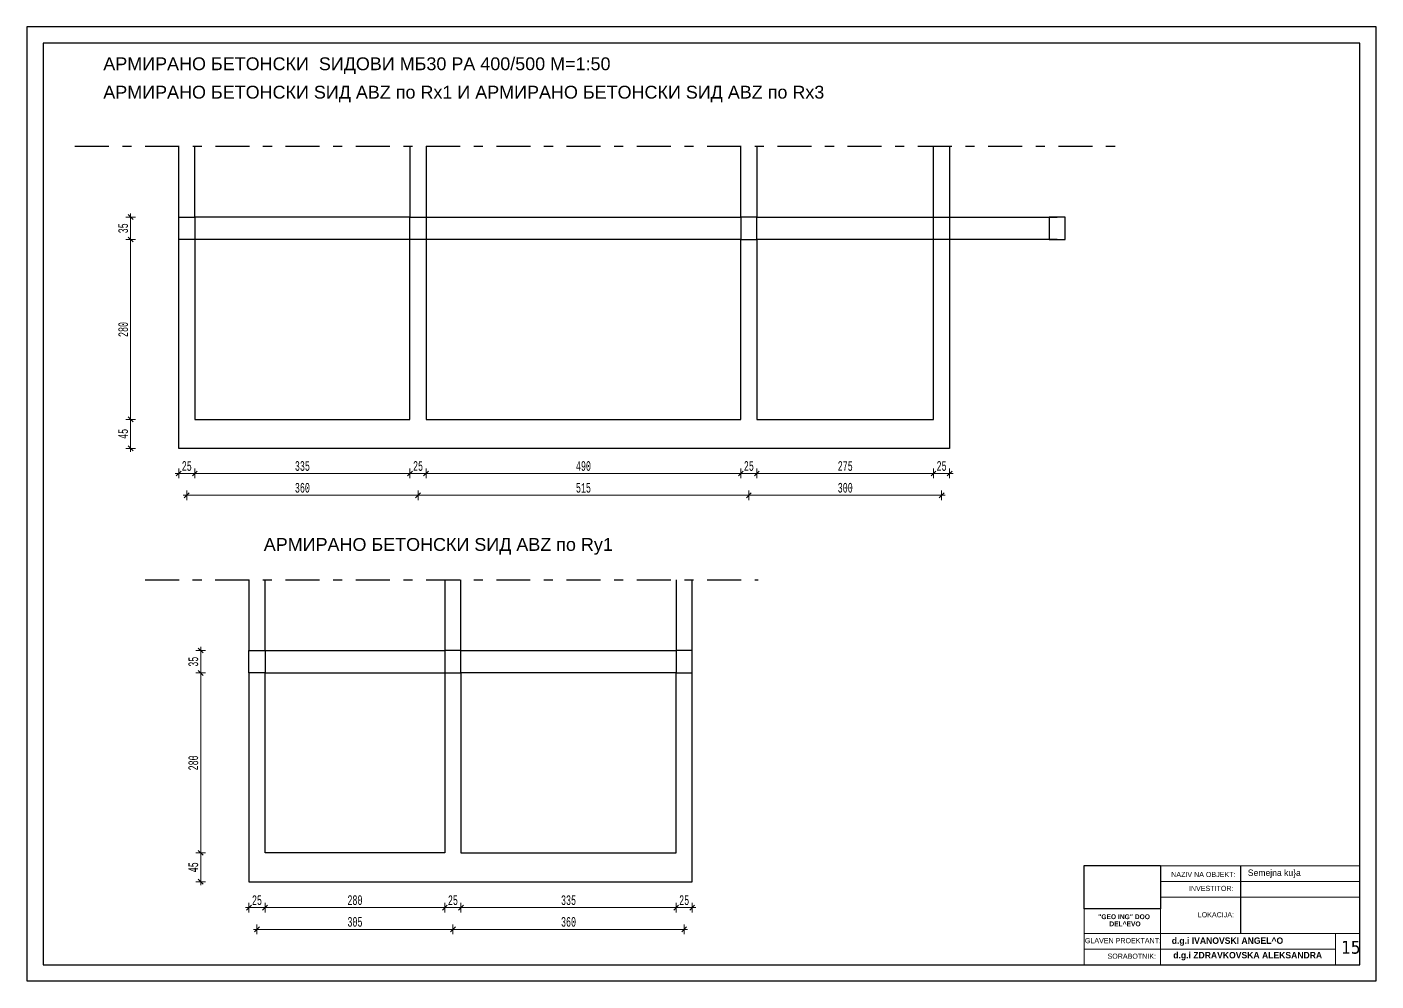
# Model space of a CAD drawing. Header units: inches. Extents: x -11900 to 13037, y 1089 to 2583.
# Drawn here: x 9652 to 11752, y 1089 to 2574 of the extents above; entities that cross this region are included whole.
import ezdxf

# ---------------------------------------------------------------- set-up
doc = ezdxf.new("R2010")
doc.units = ezdxf.units.IN
doc.header["$MEASUREMENT"] = 0
doc.linetypes.add('- Двойно прекъснати линии', pattern=[1093.611073, 529.166651, -211.666656, 141.111112, -211.666656])
for name, color, linetype in [('A4_OP', 7, 'Continuous'), ('PECAT', 7, 'Continuous'), ('text', 1, 'Continuous')]:
    doc.layers.add(name, color=color, linetype=linetype)
doc.layers.add('KOTI', color=150, linetype='Continuous', lineweight=9)
doc.layers.add('Pecat_Pen_No__1', color=7, linetype='Continuous', lineweight=13)
doc.styles.add('GENERATED_STYLE_5', font='arialbd.ttf')
doc.styles.add('koti', font='monotxt.shx', dxfattribs={"width": 0.6, "height": 15})
doc.styles.add('MAKTIMS', font='', dxfattribs={"height": 20})
doc.styles.get("Standard").update_dxf_attribs({"font": 'arial.ttf'})
doc.styles.get('MAKTIMS').set_extended_font_data('MAC C Times')
doc.dimstyles.new('100', dxfattribs={"dimtxt": 15, "dimasz": 0.1, "dimexe": 0.18, "dimexo": 0.0625, "dimgap": 4, "dimtad": 1, "dimdec": 0, "dimzin": 12, "dimdsep": 46, "dimtxsty": 'koti', "dimblk": 'A$C321216CB', "dimcen": 0.09, "dimse1": 1, "dimse2": 1, "dimclrd": 256, "dimclrt": 256, "dimadec": 3, "dimazin": 0, "dimtfac": 1, "dimtdec": 0, "dimtix": 1, "dimtmove": 2, "dimatfit": 3, "dimldrblk": 'A$C321216CB', "dimfxl": 0.18, "dimtolj": 1, "dimtzin": 0, "dimlwd": -1, "dimarcsym": 0})
picture_1 = doc.add_image_def('image1.jpg', size_in_pixel=(1216, 687))

# ---------------------------------------------------------------- blocks, each defined once
blk = doc.blocks.new('A$C321216CB')
for p, q in [((-54, 0), (54, 0)), ((-38, -38), (38, 38)), ((0, -75), (0, 75))]:
    blk.add_line(p, q)
blk = doc.blocks.new('*D664')
at = {"layer": 'Defpoints', "color": 0, "transparency": 16777216}
for p in [(10248.7, 2020.4), (9913.7, 1985.4), (10248.7, 1878.9)]:
    blk.add_point(p, dxfattribs=at)
at = {"layer": 'KOTI', "transparency": 16777216}
blk.add_line((9913.8, 1878.9), (10248.6, 1878.9), dxfattribs=at)
at = {"layer": 'KOTI', "transparency": 16777216, "xscale": 0.1, "yscale": 0.1, "zscale": 0.1, "rotation": 180}
blk.add_blockref('A$C321216CB', (9913.7, 1878.9), dxfattribs=at)
at = {"layer": 'KOTI', "transparency": 16777216, "xscale": 0.1, "yscale": 0.1, "zscale": 0.1}
blk.add_blockref('A$C321216CB', (10248.7, 1878.9), dxfattribs=at)
at = {"layer": 'KOTI', "transparency": 16777216, "insert": (10081.2, 1890.4), "char_height": 15, "attachment_point": 5, "style": 'koti'}
blk.add_mtext('\\A1;335', dxfattribs=at)
blk = doc.blocks.new('*D665')
at = {"layer": 'Defpoints', "color": 0, "transparency": 16777216}
for p in [(10248.7, 2020.4), (10273.7, 2020.4), (10273.7, 1878.9)]:
    blk.add_point(p, dxfattribs=at)
at = {"layer": 'KOTI', "transparency": 16777216}
blk.add_line((10248.8, 1878.9), (10273.6, 1878.9), dxfattribs=at)
at = {"layer": 'KOTI', "transparency": 16777216, "xscale": 0.1, "yscale": 0.1, "zscale": 0.1, "rotation": 180}
blk.add_blockref('A$C321216CB', (10248.7, 1878.9), dxfattribs=at)
at = {"layer": 'KOTI', "transparency": 16777216, "xscale": 0.1, "yscale": 0.1, "zscale": 0.1}
blk.add_blockref('A$C321216CB', (10273.7, 1878.9), dxfattribs=at)
at = {"layer": 'KOTI', "transparency": 16777216, "insert": (10261.2, 1890.4), "char_height": 15, "attachment_point": 5, "style": 'koti'}
blk.add_mtext('\\A1;25', dxfattribs=at)
blk = doc.blocks.new('*D666')
at = {"layer": 'Defpoints', "color": 0, "transparency": 16777216}
for p in [(10273.7, 2020.4), (10763.7, 1985.4), (10763.7, 1878.9)]:
    blk.add_point(p, dxfattribs=at)
at = {"layer": 'KOTI', "transparency": 16777216}
blk.add_line((10273.8, 1878.9), (10763.6, 1878.9), dxfattribs=at)
at = {"layer": 'KOTI', "transparency": 16777216, "xscale": 0.1, "yscale": 0.1, "zscale": 0.1, "rotation": 180}
blk.add_blockref('A$C321216CB', (10273.7, 1878.9), dxfattribs=at)
at = {"layer": 'KOTI', "transparency": 16777216, "xscale": 0.1, "yscale": 0.1, "zscale": 0.1}
blk.add_blockref('A$C321216CB', (10763.7, 1878.9), dxfattribs=at)
at = {"layer": 'KOTI', "transparency": 16777216, "insert": (10518.7, 1890.4), "char_height": 15, "attachment_point": 5, "style": 'koti'}
blk.add_mtext('\\A1;490', dxfattribs=at)
blk = doc.blocks.new('*D668')
at = {"layer": 'Defpoints', "color": 0, "transparency": 16777216}
for p in [(10261.2, 1878.9), (10776.2, 1878.9), (10776.2, 1845)]:
    blk.add_point(p, dxfattribs=at)
at = {"layer": 'KOTI', "transparency": 16777216}
blk.add_line((10261.3, 1845), (10776.1, 1845), dxfattribs=at)
at = {"layer": 'KOTI', "transparency": 16777216, "xscale": 0.1, "yscale": 0.1, "zscale": 0.1, "rotation": 180}
blk.add_blockref('A$C321216CB', (10261.2, 1845), dxfattribs=at)
at = {"layer": 'KOTI', "transparency": 16777216, "xscale": 0.1, "yscale": 0.1, "zscale": 0.1}
blk.add_blockref('A$C321216CB', (10776.2, 1845), dxfattribs=at)
at = {"layer": 'KOTI', "transparency": 16777216, "insert": (10518.7, 1856.5), "char_height": 15, "attachment_point": 5, "style": 'koti'}
blk.add_mtext('\\A1;515', dxfattribs=at)
blk = doc.blocks.new('*D674')
at = {"layer": 'Defpoints', "color": 0, "transparency": 16777216}
for p in [(9888.7, 1985.4), (9913.7, 1985.4), (9888.7, 1878.9)]:
    blk.add_point(p, dxfattribs=at)
at = {"layer": 'KOTI', "transparency": 16777216}
blk.add_line((9913.6, 1878.9), (9888.8, 1878.9), dxfattribs=at)
at = {"layer": 'KOTI', "transparency": 16777216, "xscale": 0.1, "yscale": 0.1, "zscale": 0.1, "rotation": 180}
blk.add_blockref('A$C321216CB', (9888.7, 1878.9), dxfattribs=at)
at = {"layer": 'KOTI', "transparency": 16777216, "xscale": 0.1, "yscale": 0.1, "zscale": 0.1}
blk.add_blockref('A$C321216CB', (9913.7, 1878.9), dxfattribs=at)
at = {"layer": 'KOTI', "transparency": 16777216, "insert": (9901.2, 1890.4), "char_height": 15, "attachment_point": 5, "style": 'koti'}
blk.add_mtext('\\A1;25', dxfattribs=at)
blk = doc.blocks.new('*D669')
at = {"layer": 'Defpoints', "color": 0, "transparency": 16777216}
for p in [(10763.7, 1985.4), (10788.7, 1985.4), (10788.7, 1878.9)]:
    blk.add_point(p, dxfattribs=at)
at = {"layer": 'KOTI', "transparency": 16777216}
blk.add_line((10763.8, 1878.9), (10788.6, 1878.9), dxfattribs=at)
at = {"layer": 'KOTI', "transparency": 16777216, "xscale": 0.1, "yscale": 0.1, "zscale": 0.1, "rotation": 180}
blk.add_blockref('A$C321216CB', (10763.7, 1878.9), dxfattribs=at)
at = {"layer": 'KOTI', "transparency": 16777216, "xscale": 0.1, "yscale": 0.1, "zscale": 0.1}
blk.add_blockref('A$C321216CB', (10788.7, 1878.9), dxfattribs=at)
at = {"layer": 'KOTI', "transparency": 16777216, "insert": (10776.2, 1890.4), "char_height": 15, "attachment_point": 5, "style": 'koti'}
blk.add_mtext('\\A1;25', dxfattribs=at)
blk = doc.blocks.new('*D670')
at = {"layer": 'Defpoints', "color": 0, "transparency": 16777216}
for p in [(10788.7, 1985.4), (11063.7, 1985.4), (11063.7, 1878.9)]:
    blk.add_point(p, dxfattribs=at)
at = {"layer": 'KOTI', "transparency": 16777216}
blk.add_line((10788.8, 1878.9), (11063.6, 1878.9), dxfattribs=at)
at = {"layer": 'KOTI', "transparency": 16777216, "xscale": 0.1, "yscale": 0.1, "zscale": 0.1, "rotation": 180}
blk.add_blockref('A$C321216CB', (10788.7, 1878.9), dxfattribs=at)
at = {"layer": 'KOTI', "transparency": 16777216, "xscale": 0.1, "yscale": 0.1, "zscale": 0.1}
blk.add_blockref('A$C321216CB', (11063.7, 1878.9), dxfattribs=at)
at = {"layer": 'KOTI', "transparency": 16777216, "insert": (10926.2, 1890.4), "char_height": 15, "attachment_point": 5, "style": 'koti'}
blk.add_mtext('\\A1;275', dxfattribs=at)
blk = doc.blocks.new('*D671')
at = {"layer": 'Defpoints', "color": 0, "transparency": 16777216}
for p in [(10776.2, 1878.9), (11076.2, 1878.9), (11076.2, 1845)]:
    blk.add_point(p, dxfattribs=at)
at = {"layer": 'KOTI', "transparency": 16777216}
blk.add_line((10776.3, 1845), (11076.1, 1845), dxfattribs=at)
at = {"layer": 'KOTI', "transparency": 16777216, "xscale": 0.1, "yscale": 0.1, "zscale": 0.1, "rotation": 180}
blk.add_blockref('A$C321216CB', (10776.2, 1845), dxfattribs=at)
at = {"layer": 'KOTI', "transparency": 16777216, "xscale": 0.1, "yscale": 0.1, "zscale": 0.1}
blk.add_blockref('A$C321216CB', (11076.2, 1845), dxfattribs=at)
at = {"layer": 'KOTI', "transparency": 16777216, "insert": (10926.2, 1856.5), "char_height": 15, "attachment_point": 5, "style": 'koti'}
blk.add_mtext('\\A1;300', dxfattribs=at)
blk = doc.blocks.new('*D672')
at = {"layer": 'Defpoints', "color": 0, "transparency": 16777216}
for p in [(9901.2, 1878.9), (10261.2, 1878.9), (9901.2, 1845)]:
    blk.add_point(p, dxfattribs=at)
at = {"layer": 'KOTI', "transparency": 16777216}
blk.add_line((10261.1, 1845), (9901.3, 1845), dxfattribs=at)
at = {"layer": 'KOTI', "transparency": 16777216, "xscale": 0.1, "yscale": 0.1, "zscale": 0.1, "rotation": 180}
blk.add_blockref('A$C321216CB', (9901.2, 1845), dxfattribs=at)
at = {"layer": 'KOTI', "transparency": 16777216, "xscale": 0.1, "yscale": 0.1, "zscale": 0.1}
blk.add_blockref('A$C321216CB', (10261.2, 1845), dxfattribs=at)
at = {"layer": 'KOTI', "transparency": 16777216, "insert": (10081.2, 1856.5), "char_height": 15, "attachment_point": 5, "style": 'koti'}
blk.add_mtext('\\A1;360', dxfattribs=at)
blk = doc.blocks.new('*D675')
at = {"layer": 'Defpoints', "color": 0, "transparency": 16777216}
for p in [(11063.7, 1985.4), (11088.7, 1985.4), (11088.7, 1878.9)]:
    blk.add_point(p, dxfattribs=at)
at = {"layer": 'KOTI', "transparency": 16777216}
blk.add_line((11063.8, 1878.9), (11088.6, 1878.9), dxfattribs=at)
at = {"layer": 'KOTI', "transparency": 16777216, "xscale": 0.1, "yscale": 0.1, "zscale": 0.1, "rotation": 180}
blk.add_blockref('A$C321216CB', (11063.7, 1878.9), dxfattribs=at)
at = {"layer": 'KOTI', "transparency": 16777216, "xscale": 0.1, "yscale": 0.1, "zscale": 0.1}
blk.add_blockref('A$C321216CB', (11088.7, 1878.9), dxfattribs=at)
at = {"layer": 'KOTI', "transparency": 16777216, "insert": (11076.2, 1890.4), "char_height": 15, "attachment_point": 5, "style": 'koti'}
blk.add_mtext('\\A1;25', dxfattribs=at)
blk = doc.blocks.new('*D677')
at = {"layer": 'Defpoints', "color": 0, "transparency": 16777216}
for p in [(9813.8, 1963), (9913.7, 1963), (9888.7, 1918)]:
    blk.add_point(p, dxfattribs=at)
at = {"layer": 'KOTI', "transparency": 16777216}
blk.add_line((9813.8, 1918.1), (9813.8, 1962.9), dxfattribs=at)
at = {"layer": 'KOTI', "transparency": 16777216, "xscale": 0.1, "yscale": 0.1, "zscale": 0.1}
for p, rotation in [((9813.8, 1963), 90), ((9813.8, 1918), 270)]:
    blk.add_blockref('A$C321216CB', p, dxfattribs=dict(at, rotation=rotation))
at = {"layer": 'KOTI', "transparency": 16777216, "insert": (9802.3, 1940.5), "char_height": 15, "attachment_point": 5, "rotation": 90, "style": 'koti'}
blk.add_mtext('\\A1;45', dxfattribs=at)
blk = doc.blocks.new('*D678')
at = {"layer": 'Defpoints', "color": 0, "transparency": 16777216}
for p in [(9813.8, 2243), (9888.7, 2243), (9913.7, 1963)]:
    blk.add_point(p, dxfattribs=at)
at = {"layer": 'KOTI', "transparency": 16777216}
blk.add_line((9813.8, 1963.1), (9813.8, 2242.9), dxfattribs=at)
at = {"layer": 'KOTI', "transparency": 16777216, "xscale": 0.1, "yscale": 0.1, "zscale": 0.1}
for p, rotation in [((9813.8, 2243), 90), ((9813.8, 1963), 270)]:
    blk.add_blockref('A$C321216CB', p, dxfattribs=dict(at, rotation=rotation))
at = {"layer": 'KOTI', "transparency": 16777216, "insert": (9802.3, 2103), "char_height": 15, "attachment_point": 5, "rotation": 90, "style": 'koti'}
blk.add_mtext('\\A1;280', dxfattribs=at)
blk = doc.blocks.new('*D679')
at = {"layer": 'Defpoints', "color": 0, "transparency": 16777216}
for p in [(9813.8, 2278), (9888.7, 2278), (9888.7, 2243)]:
    blk.add_point(p, dxfattribs=at)
at = {"layer": 'KOTI', "transparency": 16777216}
blk.add_line((9813.8, 2243.1), (9813.8, 2277.9), dxfattribs=at)
at = {"layer": 'KOTI', "transparency": 16777216, "xscale": 0.1, "yscale": 0.1, "zscale": 0.1}
for p, rotation in [((9813.8, 2278), 90), ((9813.8, 2243), 270)]:
    blk.add_blockref('A$C321216CB', p, dxfattribs=dict(at, rotation=rotation))
at = {"layer": 'KOTI', "transparency": 16777216, "insert": (9802.3, 2260.5), "char_height": 15, "attachment_point": 5, "rotation": 90, "style": 'koti'}
blk.add_mtext('\\A1;35', dxfattribs=at)
blk = doc.blocks.new('*D680')
at = {"layer": 'Defpoints', "color": 0, "transparency": 16777216}
for p in [(9923, 1288.4), (10023, 1288.4), (9998, 1243.4)]:
    blk.add_point(p, dxfattribs=at)
at = {"layer": 'KOTI', "transparency": 16777216}
blk.add_line((9923, 1243.5), (9923, 1288.3), dxfattribs=at)
at = {"layer": 'KOTI', "transparency": 16777216, "xscale": 0.1, "yscale": 0.1, "zscale": 0.1}
for p, rotation in [((9923, 1288.4), 90), ((9923, 1243.4), 270)]:
    blk.add_blockref('A$C321216CB', p, dxfattribs=dict(at, rotation=rotation))
at = {"layer": 'KOTI', "transparency": 16777216, "insert": (9911.5, 1265.9), "char_height": 15, "attachment_point": 5, "rotation": 90, "style": 'koti'}
blk.add_mtext('\\A1;45', dxfattribs=at)
blk = doc.blocks.new('*D681')
at = {"layer": 'Defpoints', "color": 0, "transparency": 16777216}
for p in [(9923, 1568.4), (9998, 1568.4), (10023, 1288.4)]:
    blk.add_point(p, dxfattribs=at)
at = {"layer": 'KOTI', "transparency": 16777216}
blk.add_line((9923, 1288.5), (9923, 1568.3), dxfattribs=at)
at = {"layer": 'KOTI', "transparency": 16777216, "xscale": 0.1, "yscale": 0.1, "zscale": 0.1}
for p, rotation in [((9923, 1568.4), 90), ((9923, 1288.4), 270)]:
    blk.add_blockref('A$C321216CB', p, dxfattribs=dict(at, rotation=rotation))
at = {"layer": 'KOTI', "transparency": 16777216, "insert": (9911.5, 1428.4), "char_height": 15, "attachment_point": 5, "rotation": 90, "style": 'koti'}
blk.add_mtext('\\A1;280', dxfattribs=at)
blk = doc.blocks.new('*D682')
at = {"layer": 'Defpoints', "color": 0, "transparency": 16777216}
for p in [(9923, 1603.4), (9998, 1603.4), (9998, 1568.4)]:
    blk.add_point(p, dxfattribs=at)
at = {"layer": 'KOTI', "transparency": 16777216}
blk.add_line((9923, 1568.5), (9923, 1603.3), dxfattribs=at)
at = {"layer": 'KOTI', "transparency": 16777216, "xscale": 0.1, "yscale": 0.1, "zscale": 0.1}
for p, rotation in [((9923, 1603.4), 90), ((9923, 1568.4), 270)]:
    blk.add_blockref('A$C321216CB', p, dxfattribs=dict(at, rotation=rotation))
at = {"layer": 'KOTI', "transparency": 16777216, "insert": (9911.5, 1585.9), "char_height": 15, "attachment_point": 5, "rotation": 90, "style": 'koti'}
blk.add_mtext('\\A1;35', dxfattribs=at)
blk = doc.blocks.new('*D683')
at = {"layer": 'Defpoints', "color": 0, "transparency": 16777216}
for p in [(9998, 1344.6), (10023, 1344.6), (9998, 1203.1)]:
    blk.add_point(p, dxfattribs=at)
at = {"layer": 'KOTI', "transparency": 16777216}
blk.add_line((10022.9, 1203.1), (9998.1, 1203.1), dxfattribs=at)
at = {"layer": 'KOTI', "transparency": 16777216, "xscale": 0.1, "yscale": 0.1, "zscale": 0.1, "rotation": 180}
blk.add_blockref('A$C321216CB', (9998, 1203.1), dxfattribs=at)
at = {"layer": 'KOTI', "transparency": 16777216, "xscale": 0.1, "yscale": 0.1, "zscale": 0.1}
blk.add_blockref('A$C321216CB', (10023, 1203.1), dxfattribs=at)
at = {"layer": 'KOTI', "transparency": 16777216, "insert": (10010.5, 1214.6), "char_height": 15, "attachment_point": 5, "style": 'koti'}
blk.add_mtext('\\A1;25', dxfattribs=at)
blk = doc.blocks.new('*D684')
at = {"layer": 'Defpoints', "color": 0, "transparency": 16777216}
for p in [(10023, 1344.6), (10303, 1344.6), (10303, 1203.1)]:
    blk.add_point(p, dxfattribs=at)
at = {"layer": 'KOTI', "transparency": 16777216}
blk.add_line((10023.1, 1203.1), (10302.9, 1203.1), dxfattribs=at)
at = {"layer": 'KOTI', "transparency": 16777216, "xscale": 0.1, "yscale": 0.1, "zscale": 0.1, "rotation": 180}
blk.add_blockref('A$C321216CB', (10023, 1203.1), dxfattribs=at)
at = {"layer": 'KOTI', "transparency": 16777216, "xscale": 0.1, "yscale": 0.1, "zscale": 0.1}
blk.add_blockref('A$C321216CB', (10303, 1203.1), dxfattribs=at)
at = {"layer": 'KOTI', "transparency": 16777216, "insert": (10163, 1214.6), "char_height": 15, "attachment_point": 5, "style": 'koti'}
blk.add_mtext('\\A1;280', dxfattribs=at)
blk = doc.blocks.new('*D685')
at = {"layer": 'Defpoints', "color": 0, "transparency": 16777216}
for p in [(10010.5, 1203.1), (10315.5, 1203.1), (10315.5, 1169.3)]:
    blk.add_point(p, dxfattribs=at)
at = {"layer": 'KOTI', "transparency": 16777216}
blk.add_line((10010.6, 1169.3), (10315.4, 1169.3), dxfattribs=at)
at = {"layer": 'KOTI', "transparency": 16777216, "xscale": 0.1, "yscale": 0.1, "zscale": 0.1, "rotation": 180}
blk.add_blockref('A$C321216CB', (10010.5, 1169.3), dxfattribs=at)
at = {"layer": 'KOTI', "transparency": 16777216, "xscale": 0.1, "yscale": 0.1, "zscale": 0.1}
blk.add_blockref('A$C321216CB', (10315.5, 1169.3), dxfattribs=at)
at = {"layer": 'KOTI', "transparency": 16777216, "insert": (10163, 1180.8), "char_height": 15, "attachment_point": 5, "style": 'koti'}
blk.add_mtext('\\A1;305', dxfattribs=at)
blk = doc.blocks.new('*D686')
at = {"layer": 'Defpoints', "color": 0, "transparency": 16777216}
for p in [(10663, 1344.6), (10688, 1344.6), (10688, 1203.1)]:
    blk.add_point(p, dxfattribs=at)
at = {"layer": 'KOTI', "transparency": 16777216}
blk.add_line((10663.1, 1203.1), (10687.9, 1203.1), dxfattribs=at)
at = {"layer": 'KOTI', "transparency": 16777216, "xscale": 0.1, "yscale": 0.1, "zscale": 0.1, "rotation": 180}
blk.add_blockref('A$C321216CB', (10663, 1203.1), dxfattribs=at)
at = {"layer": 'KOTI', "transparency": 16777216, "xscale": 0.1, "yscale": 0.1, "zscale": 0.1}
blk.add_blockref('A$C321216CB', (10688, 1203.1), dxfattribs=at)
at = {"layer": 'KOTI', "transparency": 16777216, "insert": (10675.5, 1214.6), "char_height": 15, "attachment_point": 5, "style": 'koti'}
blk.add_mtext('\\A1;25', dxfattribs=at)
blk = doc.blocks.new('*D688')
at = {"layer": 'Defpoints', "color": 0, "transparency": 16777216}
for p in [(10303, 1344.6), (10328, 1309.6), (10328, 1203.1)]:
    blk.add_point(p, dxfattribs=at)
at = {"layer": 'KOTI', "transparency": 16777216}
blk.add_line((10303.1, 1203.1), (10327.9, 1203.1), dxfattribs=at)
at = {"layer": 'KOTI', "transparency": 16777216, "xscale": 0.1, "yscale": 0.1, "zscale": 0.1, "rotation": 180}
blk.add_blockref('A$C321216CB', (10303, 1203.1), dxfattribs=at)
at = {"layer": 'KOTI', "transparency": 16777216, "xscale": 0.1, "yscale": 0.1, "zscale": 0.1}
blk.add_blockref('A$C321216CB', (10328, 1203.1), dxfattribs=at)
at = {"layer": 'KOTI', "transparency": 16777216, "insert": (10315.5, 1214.6), "char_height": 15, "attachment_point": 5, "style": 'koti'}
blk.add_mtext('\\A1;25', dxfattribs=at)
blk = doc.blocks.new('*D689')
at = {"layer": 'Defpoints', "color": 0, "transparency": 16777216}
for p in [(10328, 1309.6), (10663, 1309.6), (10663, 1203.1)]:
    blk.add_point(p, dxfattribs=at)
at = {"layer": 'KOTI', "transparency": 16777216}
blk.add_line((10328.1, 1203.1), (10662.9, 1203.1), dxfattribs=at)
at = {"layer": 'KOTI', "transparency": 16777216, "xscale": 0.1, "yscale": 0.1, "zscale": 0.1, "rotation": 180}
blk.add_blockref('A$C321216CB', (10328, 1203.1), dxfattribs=at)
at = {"layer": 'KOTI', "transparency": 16777216, "xscale": 0.1, "yscale": 0.1, "zscale": 0.1}
blk.add_blockref('A$C321216CB', (10663, 1203.1), dxfattribs=at)
at = {"layer": 'KOTI', "transparency": 16777216, "insert": (10495.5, 1214.6), "char_height": 15, "attachment_point": 5, "style": 'koti'}
blk.add_mtext('\\A1;335', dxfattribs=at)
blk = doc.blocks.new('*D690')
at = {"layer": 'Defpoints', "color": 0, "transparency": 16777216}
for p in [(10663, 1309.6), (10688, 1309.6), (10688, 1203.1)]:
    blk.add_point(p, dxfattribs=at)
at = {"layer": 'KOTI', "transparency": 16777216}
blk.add_line((10663.1, 1203.1), (10687.9, 1203.1), dxfattribs=at)
at = {"layer": 'KOTI', "transparency": 16777216, "xscale": 0.1, "yscale": 0.1, "zscale": 0.1, "rotation": 180}
blk.add_blockref('A$C321216CB', (10663, 1203.1), dxfattribs=at)
at = {"layer": 'KOTI', "transparency": 16777216, "xscale": 0.1, "yscale": 0.1, "zscale": 0.1}
blk.add_blockref('A$C321216CB', (10688, 1203.1), dxfattribs=at)
at = {"layer": 'KOTI', "transparency": 16777216, "insert": (10675.5, 1214.6), "char_height": 15, "attachment_point": 5, "style": 'koti'}
blk.add_mtext('\\A1;25', dxfattribs=at)
blk = doc.blocks.new('*D687')
at = {"layer": 'Defpoints', "color": 0, "transparency": 16777216}
for p in [(10315.5, 1203.1), (10675.5, 1203.1), (10675.5, 1169.3)]:
    blk.add_point(p, dxfattribs=at)
at = {"layer": 'KOTI', "transparency": 16777216}
blk.add_line((10315.6, 1169.3), (10675.4, 1169.3), dxfattribs=at)
at = {"layer": 'KOTI', "transparency": 16777216, "xscale": 0.1, "yscale": 0.1, "zscale": 0.1, "rotation": 180}
blk.add_blockref('A$C321216CB', (10315.5, 1169.3), dxfattribs=at)
at = {"layer": 'KOTI', "transparency": 16777216, "xscale": 0.1, "yscale": 0.1, "zscale": 0.1}
blk.add_blockref('A$C321216CB', (10675.5, 1169.3), dxfattribs=at)
at = {"layer": 'KOTI', "transparency": 16777216, "insert": (10495.5, 1180.8), "char_height": 15, "attachment_point": 5, "style": 'koti'}
blk.add_mtext('\\A1;360', dxfattribs=at)

msp = doc.modelspace()

# ---------------------------------------------------------------- linework, layer by layer
at = {"linetype": '- Двойно прекъснати линии', "ltscale": 0.1}
for p, q in [((9727, 2388.1), (11348, 2388.1)), ((9836.3, 1713.4), (10790.9, 1713.4))]:
    msp.add_line(p, q, dxfattribs=at)
msp.add_line((11541.3, 1268.4), (11541.3, 1162.8))
for points in [[(9652.5, 1088.9), (11752.5, 1088.9), (11752.5, 2573.9), (9652.5, 2573.9)], [(9677.5, 1113.9), (11727.5, 1113.9), (11727.5, 2548.9), (9677.5, 2548.9)]]:
    msp.add_lwpolyline(points, close=True)
at = {"layer": 'A4_OP'}
for points in [[(9888.7, 2278), (9888.7, 2388.1)], [(9913.7, 2278), (9913.7, 2388.1)], [(10248.7, 2388.1), (10248.7, 2278)], [(10273.7, 2388.1), (10273.7, 2278)], [(10763.7, 2278), (10763.7, 2388.1)], [(10788.7, 2388.1), (10788.7, 2278)], [(11063.7, 2278), (11063.7, 2388.1)], [(11088.7, 2388.1), (11088.7, 2278)], [(9888.7, 2243), (9888.7, 2278)], [(9888.7, 2278), (9913.7, 2278)], [(9888.7, 1918), (9888.7, 2278)], [(9913.7, 2278), (9913.7, 2243)], [(10196.2, 2278), (9913.7, 2278)], [(10248.7, 2278), (10196.2, 2278)], [(10248.7, 2243), (10248.7, 2278)], [(10248.7, 2278), (10273.7, 2278)], [(10273.7, 2278), (10273.7, 2243)], [(10273.7, 2278), (10763.7, 2278)], [(10788.7, 2278), (10763.7, 2278)], [(10763.7, 2278), (10763.7, 2243)], [(10788.7, 2243), (10788.7, 2278)], [(10788.7, 2278), (11063.7, 2278)], [(11063.7, 2243), (11063.7, 2278)], [(11063.7, 2278), (11088.7, 2278)], [(11088.7, 2278), (11088.7, 2243)], [(11088.7, 2278), (11256.2, 2278)], [(11268.7, 2278), (11243.7, 2278)], [(11243.7, 2278), (11243.7, 2243)], [(11268.7, 2243), (11268.7, 2278)], [(9913.7, 2243), (9888.7, 2243)], [(10248.7, 2243), (9913.7, 2243)], [(9913.7, 2243), (9913.7, 1963)], [(10196.2, 2243), (9913.7, 2243)], [(9913.7, 2243), (9913.7, 1963)], [(10248.7, 2243), (10196.2, 2243)], [(10248.7, 1963), (10248.7, 2243)], [(10273.7, 2243), (10248.7, 2243)], [(10248.7, 1963), (10248.7, 2243)], [(10763.7, 2243), (10273.7, 2243)], [(10273.7, 2243), (10273.7, 1963)], [(10273.7, 2243), (10273.7, 1963)], [(10763.7, 2243), (10273.7, 2243)], [(10763.7, 1963), (10763.7, 2243)], [(10763.7, 2243), (10788.7, 2243)], [(10763.7, 1963), (10763.7, 2243)], [(10788.7, 2243), (10788.7, 1963)], [(11063.7, 2243), (10788.7, 2243)], [(11088.7, 2243), (11063.7, 2243)], [(11063.7, 1963), (11063.7, 2243)], [(11256.2, 2243), (11088.7, 2243)], [(11088.7, 2243), (11088.7, 1918)], [(11243.7, 2243), (11268.7, 2243)], [(9913.7, 1963), (10248.7, 1963)], [(9913.7, 1963), (10248.7, 1963)], [(10273.7, 1963), (10763.7, 1963)], [(10273.7, 1963), (10763.7, 1963)], [(10788.7, 1963), (11063.7, 1963)], [(10261.2, 1918), (9888.7, 1918)], [(10776.2, 1918), (10261.2, 1918)], [(11088.7, 1918), (10776.2, 1918)], [(9998, 1713.4), (9998, 1603.4)], [(10023, 1603.4), (10023, 1713.4)], [(10023, 1603.4), (10023, 1713.4)], [(10303, 1713.4), (10303, 1603.4)], [(10328, 1603.4), (10328, 1713.4)], [(10328, 1603.4), (10328, 1713.4)], [(10663, 1713.4), (10663, 1603.4)], [(10688, 1603.4), (10688, 1713.4)], [(10688, 1603.4), (10688, 1713.4)], [(9998, 1568.4), (9998, 1603.4)], [(9998, 1603.4), (10023, 1603.4)], [(10023, 1603.4), (10023, 1568.4)], [(10023, 1603.4), (10303, 1603.4)], [(10328, 1603.4), (10303, 1603.4)], [(10303, 1603.4), (10303, 1568.4)], [(10328, 1568.4), (10328, 1603.4)], [(10328, 1603.4), (10663, 1603.4)], [(10688, 1603.4), (10663, 1603.4)], [(10663, 1603.4), (10663, 1568.4)], [(10688, 1568.4), (10688, 1603.4)], [(10023, 1568.4), (9998, 1568.4)], [(9998, 1568.4), (9998, 1243.4)], [(10023, 1568.4), (10303, 1568.4)], [(10023, 1288.4), (10023, 1568.4)], [(10023, 1568.4), (10256.5, 1568.4)], [(10023, 1288.4), (10023, 1568.4)], [(10256.5, 1568.4), (10303, 1568.4)], [(10303, 1568.4), (10328, 1568.4)], [(10303, 1568.4), (10303, 1288.4)], [(10328, 1568.4), (10328, 1288.4)], [(10663, 1568.4), (10328, 1568.4)], [(10663, 1568.4), (10688, 1568.4)], [(10663, 1288.4), (10663, 1568.4)], [(10688, 1243.4), (10688, 1568.4)], [(10303, 1523.4), (10303, 1288.4)], [(10328, 1523.4), (10328, 1288.4)], [(10663, 1288.4), (10663, 1523.4)], [(10303, 1288.4), (10023, 1288.4)], [(10303, 1288.4), (10023, 1288.4)], [(10328, 1288.4), (10663, 1288.4)], [(10328, 1288.4), (10663, 1288.4)], [(9998, 1243.4), (10315.5, 1243.4)], [(10315.5, 1243.4), (10688, 1243.4)]]:
    msp.add_lwpolyline(points, dxfattribs=at)
at = {"layer": 'PECAT', "linetype": 'Continuous', "lineweight": 13}
for p, q in [((11298.3, 1215.5), (11298.3, 1268.4)), ((11298.3, 1242), (11298.3, 1268.4)), ((11298.3, 1195.2), (11298.3, 1268.4)), ((11727.5, 1268.4), (11325.3, 1268.4)), ((11417.1, 1113.7), (11417.1, 1268.4)), ((11417.1, 1215.5), (11417.1, 1268.4)), ((11298.3, 1201.4), (11298.3, 1254.3)), ((11298.3, 1244), (11298.3, 1244)), ((11417.1, 1244), (11727.5, 1244)), ((11298.3, 1113.9), (11298.3, 1219.7)), ((11298.3, 1219.5), (11298.3, 1219.5)), ((11417.1, 1219.5), (11727.5, 1219.5)), ((11298.3, 1162.8), (11727.5, 1162.8)), ((11541.3, 1162.8), (11727.5, 1162.8)), ((11689.2, 1113.9), (11689.2, 1162.8)), ((11298.3, 1138.3), (11689.2, 1138.3))]:
    msp.add_line(p, q, dxfattribs=at)

# ---------------------------------------------------------------- texts
at = {"layer": 'PECAT', "ltscale": 0.1, "insert": (11698.3, 1151.4), "char_height": 20, "width": 45.6, "attachment_point": 1}
msp.add_mtext('{\\fTahoma|b0|i0|c0|p34;\\C0;15}', dxfattribs=at)
at = {"layer": 'Pecat_Pen_No__1', "linetype": 'Continuous', "style": 'GENERATED_STYLE_5'}
for s, insert, char_height, attachment_point in [('{\\fMAC C Swiss|b0|i0|c0|p34;Semejna ku\\}a}', (11552.9, 1262.4), 10, 1), ('{\\fMAC C Swiss|b0|i0|c0|p34;NAZIV NA OBJEKT:}', (11483.7, 1258.7), 8, 2), ('{\\fMAC C Swiss|b0|i0|c0|p34;LOKACIJA:}', (11503.2, 1196), 8, 2)]:
    msp.add_mtext(s, dxfattribs=dict(at, insert=insert, char_height=char_height, attachment_point=attachment_point))
for s, insert, char_height, width, attachment_point in [('{\\fMAC C Swiss|b0|i0|c0|p34;INVESTITOR:}', (11496, 1237), 8, 94.063, 2), ('{\\fMAC C Swiss|b0|i0|c0|p34;GLAVEN PROEKTANT:}', (11299.3, 1155.7), 8, 224.137, 1), ('{\\fMAC C Swiss|b1|i0|c0|p34;d.g.i IVANOVSKI ANGEL^ O }', (11434.5, 1156.7), 10, 328.61, 1), ('\\pi-30,l40,t40;{\\fMAC C Swiss|b1|i0|c0|p34;d.g.i ZDRAVKOVSKA ALEKSANDRA   }', (11426.8, 1134.1), 10, 328.61, 1), ('{\\fMAC C Swiss|b0|i0|c0|p34;SORABOTNIK:}', (11334.5, 1131.5), 8, 224.137, 1)]:
    msp.add_mtext(s, dxfattribs=dict(at, insert=insert, char_height=char_height, width=width, attachment_point=attachment_point))
at = {"layer": 'Pecat_Pen_No__1', "linetype": 'Continuous', "insert": (11360.3, 1183.3), "char_height": 7.5, "attachment_point": 5, "line_spacing_factor": 0.887159, "style": 'GENERATED_STYLE_5'}
msp.add_mtext('\\A1;{\\fMAC C Swiss|b1|i0|c0|p34;"GEO ING" DOO\\P DEL^ EVO}', dxfattribs=at)
at = {"layer": 'text', "char_height": 20, "attachment_point": 1, "style": 'MAKTIMS'}
for s, insert, width in [('\\A1;{\\fArial|b0|i0|c204|p34;АРМИРАНО БЕТОНСКИ  ЅИДОВИ МБ30 РА 400/500 \\fArial|b0|i0|c0|p34;M=1:50}', (9771.3, 2526.6), 972.704), ('\\A1;{\\fArial|b0|i0|c204|p34;АРМИРАНО БЕТОНСКИ ЅИД \\fArial|b0|i0|c0|p34;ABZ \\fArial|b0|i0|c204|p34;по \\fArial|b0|i0|c0|p34;Rx1 \\fArial|b0|i0|c204|p34;И\\fArial|b0|i0|c0|p34; \\fArial|b0|i0|c204|p34;АРМИРАНО БЕТОНСКИ ЅИД \\fArial|b0|i0|c0|p34;ABZ \\fArial|b0|i0|c204|p34;по \\fArial|b0|i0|c0|p34;Rx\\fArial|b0|i0|c204|p34;3}', (9771.3, 2482.4), 1331.793), ('\\A1;{\\fArial|b0|i0|c204|p34;АРМИРАНО БЕТОНСКИ ЅИД \\fArial|b0|i0|c0|p34;ABZ \\fArial|b0|i0|c204|p34;по \\fArial|b0|i0|c0|p34;Ry1 }', (10021.1, 1778.4), 1331.793)]:
    msp.add_mtext(s, dxfattribs=dict(at, insert=insert, width=width))

# ---------------------------------------------------------------- dimensions: what is measured, and where the dimension line sits
at = {"layer": 'KOTI'}
for base, p1, p2, picture, middle in [((9813.8, 2278), (9888.7, 2243), (9888.7, 2278), '*D679', (9802.3, 2260.5)), ((9813.8, 2243), (9913.7, 1963), (9888.7, 2243), '*D678', (9802.3, 2103)), ((9813.8, 1963), (9888.7, 1918), (9913.7, 1963), '*D677', (9802.3, 1940.5)), ((9923, 1603.4), (9998, 1568.4), (9998, 1603.4), '*D682', (9911.5, 1585.9)), ((9923, 1568.4), (10023, 1288.4), (9998, 1568.4), '*D681', (9911.5, 1428.4)), ((9923, 1288.4), (9998, 1243.4), (10023, 1288.4), '*D680', (9911.5, 1265.9))]:
    dim = msp.add_linear_dim(base=base, p1=p1, p2=p2, angle=90, dimstyle='100', dxfattribs=at)
    dim.commit()
    dim.dimension.update_dxf_attribs({"geometry": picture, "text_midpoint": middle})
for base, p1, p2, picture, middle in [((10248.7, 1878.9), (9913.7, 1985.4), (10248.7, 2020.4), '*D664', (10081.2, 1890.4)), ((10273.7, 1878.9), (10248.7, 2020.4), (10273.7, 2020.4), '*D665', (10261.2, 1890.4)), ((10763.7, 1878.9), (10273.7, 2020.4), (10763.7, 1985.4), '*D666', (10518.7, 1890.4)), ((9888.7, 1878.9), (9913.7, 1985.4), (9888.7, 1985.4), '*D674', (9901.2, 1890.4)), ((10788.7, 1878.9), (10763.7, 1985.4), (10788.7, 1985.4), '*D669', (10776.2, 1890.4)), ((11063.7, 1878.9), (10788.7, 1985.4), (11063.7, 1985.4), '*D670', (10926.2, 1890.4)), ((11088.7, 1878.9), (11063.7, 1985.4), (11088.7, 1985.4), '*D675', (11076.2, 1890.4)), ((9901.2, 1845), (10261.2, 1878.9), (9901.2, 1878.9), '*D672', (10081.2, 1856.5)), ((10776.2, 1845), (10261.2, 1878.9), (10776.2, 1878.9), '*D668', (10518.7, 1856.5)), ((11076.2, 1845), (10776.2, 1878.9), (11076.2, 1878.9), '*D671', (10926.2, 1856.5)), ((9998, 1203.1), (10023, 1344.6), (9998, 1344.6), '*D683', (10010.5, 1214.6)), ((10303, 1203.1), (10023, 1344.6), (10303, 1344.6), '*D684', (10163, 1214.6)), ((10328, 1203.1), (10303, 1344.6), (10328, 1309.6), '*D688', (10315.5, 1214.6)), ((10688, 1203.1), (10663, 1344.6), (10688, 1344.6), '*D686', (10675.5, 1214.6)), ((10663, 1203.1), (10328, 1309.6), (10663, 1309.6), '*D689', (10495.5, 1214.6)), ((10688, 1203.1), (10663, 1309.6), (10688, 1309.6), '*D690', (10675.5, 1214.6)), ((10315.5, 1169.3), (10010.5, 1203.1), (10315.5, 1203.1), '*D685', (10163, 1180.8)), ((10675.5, 1169.3), (10315.5, 1203.1), (10675.5, 1203.1), '*D687', (10495.5, 1180.8))]:
    dim = msp.add_linear_dim(base=base, p1=p1, p2=p2, dimstyle='100', dxfattribs=at)
    dim.commit()
    dim.dimension.update_dxf_attribs({"geometry": picture, "text_midpoint": middle})

# ---------------------------------------------------------------- pictures from other files: only their frames are drawn
image = msp.add_image(picture_1, insert=(11298.3, 1201.4), size_in_units=(118.7, 67.1))
image.dxf.flags = 7

doc.saveas('drawing.dxf')
